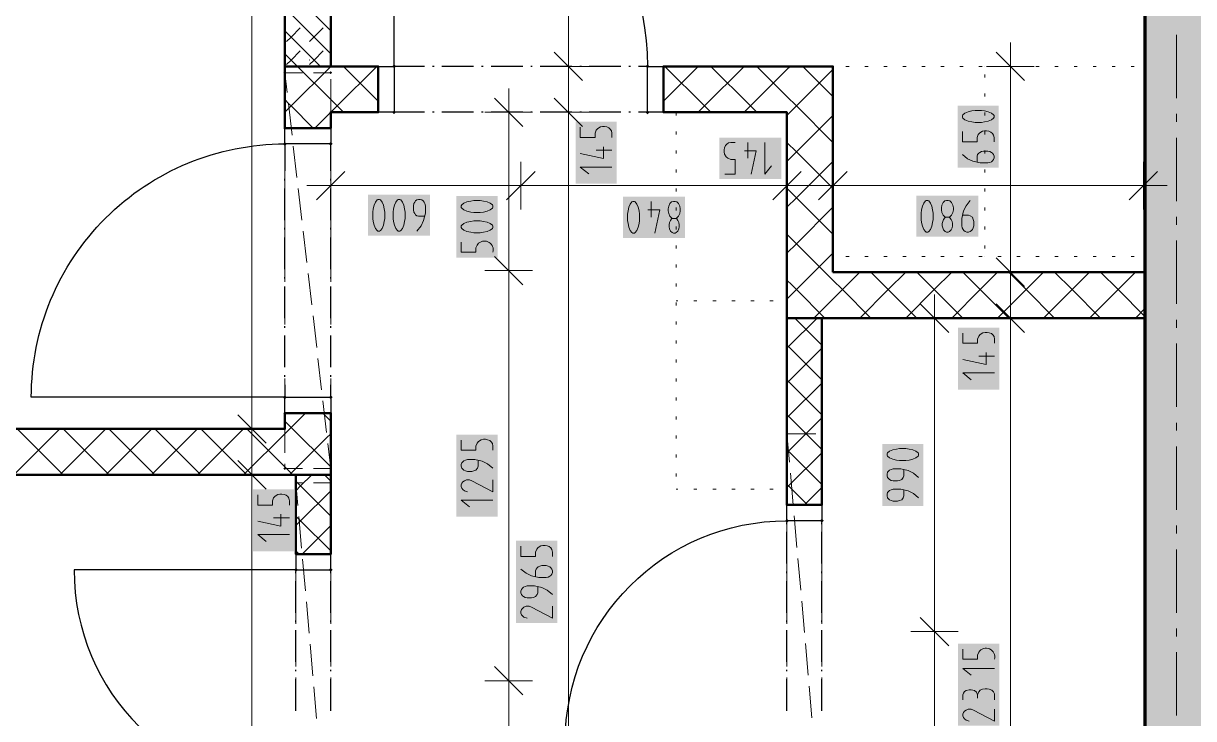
# Model space of a CAD drawing. Header units: millimetres. Extents: x 0 to 594, y 0 to 420.
# Drawn here: x 184.4 to 222.26, y 249.8 to 272.3 of the extents above; entities that cross this region are included whole.
import ezdxf

# ---------------------------------------------------------------- set-up
doc = ezdxf.new("R2010")
doc.units = ezdxf.units.MM
doc.header["$LTSCALE"] = 8
for name, color, linetype in [('PDF_Dvere', 7, 'Continuous'), ('PDF_Koty delkove', 7, 'Continuous'), ('PDF_Nabytek', 7, 'Continuous'), ('PDF_Osy hlavni', 7, 'Continuous'), ('PDF_Preklady', 7, 'Continuous'), ('PDF_Pricky zdene', 7, 'Continuous'), ('PDF_Steny obvodove nosne', 7, 'Continuous')]:
    doc.layers.add(name, color=color, linetype=linetype)

msp = doc.modelspace()

# ---------------------------------------------------------------- linework, layer by layer
at = {"layer": 'PDF_Dvere', "lineweight": 25}
for points in [[(197.381, 270.907), (196.396, 270.907), (196.396, 279.107, -0.414213), (204.596, 270.907), (204.3, 270.907)], [(192.86, 260.603), (192.86, 260.196), (184.66, 260.196, -0.414214), (192.86, 268.396), (192.86, 267.522)], [(209.106, 249.482), (209.106, 249.023), (201.931, 249.023, -0.414213), (209.106, 256.198)], [(193.219, 254.61), (186.044, 254.61, 0.414213), (193.219, 247.435), (193.219, 247.893)]]:
    msp.add_lwpolyline(points, format="xyb", dxfattribs=at)
for points in [[(196.396, 269.421), (195.884, 269.421), (195.884, 270.907), (196.396, 270.907)], [(205.109, 269.421), (204.596, 269.421), (204.596, 270.907), (205.109, 270.907)], [(194.346, 268.908), (194.346, 268.396), (192.86, 268.396), (192.86, 268.908)], [(194.346, 260.196), (194.346, 259.683), (192.86, 259.683), (192.86, 260.196)], [(210.234, 256.711), (210.234, 256.198), (209.106, 256.198), (209.106, 256.711)], [(194.346, 254.61), (194.346, 255.122), (193.219, 255.122), (193.219, 254.61)]]:
    msp.add_lwpolyline(points, close=True, dxfattribs=at)
for points in [[(197.688, 270.907), (197.637, 270.907)], [(198.97, 270.907), (197.945, 270.907)], [(199.277, 270.907), (199.226, 270.907)], [(200.558, 270.907), (199.533, 270.907)], [(200.866, 270.907), (200.815, 270.907)], [(202.147, 270.907), (201.122, 270.907)], [(202.455, 270.907), (202.403, 270.907)], [(203.736, 270.907), (202.711, 270.907)], [(204.043, 270.907), (203.992, 270.907)], [(197.381, 269.421), (196.396, 269.421)], [(197.688, 269.421), (197.637, 269.421)], [(198.97, 269.421), (197.945, 269.421)], [(199.277, 269.421), (199.226, 269.421)], [(200.558, 269.421), (199.533, 269.421)], [(200.866, 269.421), (200.815, 269.421)], [(202.147, 269.421), (201.122, 269.421)], [(202.455, 269.421), (202.403, 269.421)], [(203.736, 269.421), (202.711, 269.421)], [(204.043, 269.421), (203.992, 269.421)], [(204.596, 269.421), (204.3, 269.421)], [(194.346, 267.522), (194.346, 268.396)], [(192.86, 267.215), (192.86, 267.266)], [(192.86, 265.933), (192.86, 266.958)], [(194.346, 267.215), (194.346, 267.266)], [(194.346, 265.933), (194.346, 266.958)], [(192.86, 265.626), (192.86, 265.677)], [(194.346, 265.626), (194.346, 265.677)], [(192.86, 264.345), (192.86, 265.37)], [(194.346, 264.345), (194.346, 265.37)], [(192.86, 264.037), (192.86, 264.088)], [(194.346, 264.037), (194.346, 264.088)], [(192.86, 262.756), (192.86, 263.781)], [(194.346, 262.756), (194.346, 263.781)], [(192.86, 262.448), (192.86, 262.5)], [(194.346, 262.448), (194.346, 262.5)], [(192.86, 261.167), (192.86, 262.192)], [(194.346, 261.167), (194.346, 262.192)], [(192.86, 260.86), (192.86, 260.911)], [(194.346, 260.86), (194.346, 260.911)], [(194.346, 260.196), (194.346, 260.603)], [(209.106, 256.093), (209.106, 256.145)], [(210.234, 256.093), (210.234, 256.145)], [(209.106, 254.812), (209.106, 255.837)], [(210.234, 254.812), (210.234, 255.837)], [(193.219, 254.505), (193.219, 254.556)], [(194.346, 254.505), (194.346, 254.556)], [(209.106, 254.505), (209.106, 254.556)], [(210.234, 254.505), (210.234, 254.556)], [(193.219, 253.223), (193.219, 254.248)], [(194.346, 253.223), (194.346, 254.248)], [(209.106, 253.223), (209.106, 254.248)], [(210.234, 253.223), (210.234, 254.248)], [(193.219, 252.916), (193.219, 252.967)], [(194.346, 252.916), (194.346, 252.967)], [(209.106, 252.916), (209.106, 252.967)], [(210.234, 252.916), (210.234, 252.967)], [(193.219, 251.635), (193.219, 252.66)], [(194.346, 251.635), (194.346, 252.66)], [(209.106, 251.635), (209.106, 252.66)], [(210.234, 251.635), (210.234, 252.66)], [(193.219, 251.327), (193.219, 251.378)], [(194.346, 251.327), (194.346, 251.378)], [(209.106, 251.327), (209.106, 251.378)], [(210.234, 251.327), (210.234, 251.378)], [(193.219, 250.046), (193.219, 251.071)], [(194.346, 250.046), (194.346, 251.071)], [(209.106, 250.046), (209.106, 251.071)], [(210.234, 250.046), (210.234, 251.071)]]:
    msp.add_lwpolyline(points, dxfattribs=at)
at = {"layer": 'PDF_Dvere', "lineweight": 25, "transparency": 33554559}
for points in [[(196.46, 270.907), (196.396, 270.843), (196.396, 270.971), (196.332, 270.907)], [(204.66, 270.907), (204.596, 270.843), (204.596, 270.971), (204.532, 270.907)], [(196.46, 269.421), (196.396, 269.357), (196.396, 269.485), (196.332, 269.421)], [(204.66, 269.421), (204.596, 269.357), (204.596, 269.485), (204.532, 269.421)], [(192.86, 268.332), (192.796, 268.396), (192.924, 268.396), (192.86, 268.46)], [(194.346, 268.332), (194.282, 268.396), (194.41, 268.396), (194.346, 268.46)], [(192.86, 260.132), (192.796, 260.196), (192.924, 260.196), (192.86, 260.26)], [(194.346, 260.132), (194.282, 260.196), (194.41, 260.196), (194.346, 260.26)], [(209.106, 256.134), (209.042, 256.198), (209.17, 256.198), (209.106, 256.262)], [(210.234, 256.134), (210.17, 256.198), (210.298, 256.198), (210.234, 256.262)], [(193.219, 254.545), (193.155, 254.61), (193.283, 254.61), (193.219, 254.674)], [(194.346, 254.545), (194.282, 254.61), (194.41, 254.61), (194.346, 254.674)]]:
    msp.add_solid(points, dxfattribs=at)
at = {"layer": 'PDF_Koty delkove', "lineweight": 18}
for points in [[(202.034, 131.969), (202.034, 183.969), (202.034, 192.854), (202.034, 194.34), (202.034, 195.878), (202.034, 215.557), (202.034, 218.325), (202.034, 233.7), (202.034, 236.262), (202.034, 239.03), (202.034, 269.421), (202.034, 270.907), (202.034, 320.055), (202.034, 323.95)], [(191.798, 233.7), (191.798, 236.467), (191.798, 237.492), (191.798, 239.375), (191.798, 257.685), (191.798, 259.171), (191.798, 320.055)], [(216.335, 270.907), (216.335, 271.676)], [(202.495, 270.446), (201.573, 271.368)], [(216.796, 270.446), (215.874, 271.368)], [(202.803, 270.907), (202.034, 270.907), (201.265, 270.907)], [(217.104, 270.907), (216.335, 270.907), (215.566, 270.907)], [(216.335, 233.7), (216.335, 234.973), (216.335, 236.467), (216.335, 239.03), (216.335, 262.758), (216.335, 264.244), (216.335, 270.907)], [(200.105, 269.421), (200.105, 270.189)], [(200.566, 268.959), (199.644, 269.882)], [(202.495, 268.959), (201.573, 269.882)], [(200.874, 269.421), (200.105, 269.421), (199.336, 269.421)], [(200.105, 239.03), (200.105, 251.022), (200.105, 264.296), (200.105, 269.421)], [(202.803, 269.421), (202.034, 269.421), (201.265, 269.421)], [(202.42, 268.933), (202.42, 268.604), (202.897, 268.604), (202.897, 268.741), (202.932, 268.837), (202.983, 268.892), (203.069, 268.946), (203.136, 268.96), (203.205, 268.96)], [(203.205, 268.96), (203.274, 268.946), (203.341, 268.919), (203.392, 268.878), (203.427, 268.823), (203.445, 268.741), (203.445, 268.604)], [(214.781, 268.793), (214.781, 268.465), (215.258, 268.465), (215.258, 268.602), (215.293, 268.697), (215.344, 268.752), (215.43, 268.806), (215.497, 268.82), (215.566, 268.82), (215.635, 268.806), (215.702, 268.779), (215.753, 268.738), (215.788, 268.684), (215.806, 268.602), (215.806, 268.465)], [(207.101, 267.42), (207.43, 267.42), (207.43, 267.897), (207.293, 267.897), (207.198, 267.932), (207.143, 267.983), (207.088, 268.068), (207.074, 268.136), (207.074, 268.205), (207.088, 268.273), (207.115, 268.341), (207.156, 268.392), (207.211, 268.427), (207.293, 268.445), (207.43, 268.445)], [(207.841, 268.445), (207.841, 267.932)], [(208.388, 268.445), (208.388, 267.42), (208.607, 267.692)], [(203.171, 268.303), (203.171, 267.919), (202.42, 268.084)], [(203.445, 268.193), (202.932, 268.193)], [(207.731, 268.171), (208.115, 268.171), (207.95, 267.42)], [(214.951, 267.917), (214.781, 268.054)], [(215.258, 267.808), (215.258, 267.999), (215.276, 268.054), (215.31, 268.095), (215.344, 268.122), (215.395, 268.149), (215.463, 268.163), (215.6, 268.163), (215.668, 268.149), (215.72, 268.122), (215.753, 268.095), (215.788, 268.054), (215.806, 267.999), (215.806, 267.945), (215.788, 267.89), (215.753, 267.849), (215.72, 267.821), (215.668, 267.794), (215.6, 267.78), (215.361, 267.78), (215.122, 267.835), (214.951, 267.917)], [(194.346, 267.816), (194.346, 267.047), (194.346, 266.278)], [(200.496, 267.816), (200.496, 267.047), (200.496, 266.278)], [(209.106, 267.816), (209.106, 267.047), (209.106, 266.278)], [(210.592, 267.816), (210.592, 267.047), (210.592, 266.278)], [(220.637, 267.816), (220.637, 267.047), (220.637, 266.278)], [(194.808, 267.508), (193.885, 266.586)], [(200.957, 267.508), (200.035, 266.586)], [(203.445, 267.646), (202.42, 267.646), (202.692, 267.427)], [(209.567, 267.508), (208.645, 266.586)], [(211.054, 267.508), (210.131, 266.586)], [(221.099, 267.508), (220.176, 266.586)], [(194.346, 267.047), (193.578, 267.047)], [(220.637, 267.047), (214.737, 267.047), (214.205, 267.047), (210.592, 267.047), (209.106, 267.047), (200.496, 267.047), (194.346, 267.047)], [(220.637, 267.047), (221.406, 267.047)], [(195.71, 266.19), (195.71, 265.985), (195.724, 265.883), (195.751, 265.764), (195.792, 265.661), (195.846, 265.592), (195.874, 265.576), (195.929, 265.576), (195.957, 265.592), (196.011, 265.661), (196.052, 265.764), (196.08, 265.883), (196.094, 265.985), (196.094, 266.19), (196.08, 266.292), (196.052, 266.412), (196.011, 266.515), (195.957, 266.584), (195.929, 266.601)], [(195.929, 266.601), (195.874, 266.601), (195.846, 266.584), (195.792, 266.515), (195.751, 266.412), (195.724, 266.292), (195.71, 266.19)], [(197.38, 266.054), (197.188, 266.054), (197.133, 266.071), (197.092, 266.105), (197.065, 266.14), (197.038, 266.19), (197.024, 266.259), (197.024, 266.395), (197.038, 266.464), (197.065, 266.515), (197.092, 266.549), (197.133, 266.584), (197.188, 266.601), (197.243, 266.601), (197.298, 266.584)], [(197.298, 266.584), (197.339, 266.549), (197.366, 266.515), (197.394, 266.464), (197.408, 266.395), (197.408, 266.156), (197.353, 265.917), (197.271, 265.746), (197.133, 265.576)], [(199.182, 266.561), (198.977, 266.561), (198.875, 266.547), (198.755, 266.52), (198.653, 266.479), (198.584, 266.425), (198.568, 266.397), (198.568, 266.343), (198.584, 266.315), (198.653, 266.261), (198.755, 266.22), (198.875, 266.192), (198.977, 266.178), (199.182, 266.178), (199.284, 266.192), (199.404, 266.22), (199.506, 266.261), (199.575, 266.315)], [(199.575, 266.315), (199.593, 266.343), (199.593, 266.397), (199.575, 266.425), (199.506, 266.479), (199.404, 266.52), (199.284, 266.547), (199.182, 266.561)], [(204.718, 266.535), (204.718, 266.022)], [(213.449, 266.157), (213.449, 265.952), (213.463, 265.85), (213.49, 265.73), (213.531, 265.628), (213.585, 265.559), (213.613, 265.543), (213.668, 265.543), (213.695, 265.559), (213.75, 265.628), (213.791, 265.73), (213.819, 265.85), (213.833, 265.952), (213.833, 266.157), (213.819, 266.259), (213.791, 266.379), (213.75, 266.482), (213.695, 266.55), (213.668, 266.568), (213.613, 266.568), (213.585, 266.55), (213.531, 266.482), (213.49, 266.379), (213.463, 266.259)], [(214.476, 266.413), (214.435, 266.499), (214.38, 266.55), (214.325, 266.568), (214.27, 266.568), (214.215, 266.55), (214.16, 266.499), (214.12, 266.413), (214.106, 266.328)], [(215.037, 266.568), (214.899, 266.397), (214.817, 266.225), (214.763, 265.987), (214.763, 265.747), (214.777, 265.679), (214.804, 265.628), (214.831, 265.594), (214.872, 265.559), (214.927, 265.543), (214.982, 265.543), (215.037, 265.559), (215.078, 265.594), (215.105, 265.628), (215.133, 265.679), (215.147, 265.747), (215.147, 265.884), (215.133, 265.952), (215.105, 266.02), (215.037, 266.072), (214.982, 266.089), (214.79, 266.089)], [(204.609, 266.261), (204.993, 266.261), (204.828, 265.51)], [(213.463, 266.259), (213.449, 266.157)], [(214.106, 266.328), (214.106, 266.259), (214.12, 266.174), (214.16, 266.089), (214.215, 266.038), (214.242, 266.02), (214.352, 266.02), (214.38, 266.038), (214.435, 266.089), (214.476, 266.174), (214.49, 266.259), (214.49, 266.328), (214.476, 266.413)], [(205.431, 265.51), (205.389, 265.526), (205.334, 265.577), (205.307, 265.646), (205.293, 265.714), (205.293, 265.782), (205.307, 265.851), (205.334, 265.919), (205.376, 265.97), (205.403, 265.987)], [(205.513, 265.987), (205.54, 265.97), (205.581, 265.919), (205.608, 265.851), (205.622, 265.782), (205.622, 265.714), (205.608, 265.646), (205.581, 265.577), (205.526, 265.526), (205.485, 265.51), (205.431, 265.51)], [(214.352, 266.02), (214.38, 266.003), (214.421, 265.952), (214.448, 265.884), (214.462, 265.816), (214.462, 265.747), (214.448, 265.679), (214.421, 265.61), (214.366, 265.559), (214.325, 265.543), (214.27, 265.543), (214.229, 265.559), (214.174, 265.61), (214.147, 265.679), (214.133, 265.747), (214.133, 265.816), (214.147, 265.884), (214.174, 265.952), (214.215, 266.003), (214.242, 266.02)], [(200.566, 263.834), (199.644, 264.757)], [(216.796, 263.783), (215.874, 264.706)], [(200.874, 264.296), (200.105, 264.296), (199.336, 264.296)], [(217.104, 264.244), (216.335, 264.244), (215.566, 264.244)], [(213.88, 262.758), (213.88, 263.527)], [(214.341, 262.297), (213.419, 263.219)], [(216.796, 262.297), (215.874, 263.219)], [(214.649, 262.758), (213.88, 262.758), (213.111, 262.758)], [(213.88, 239.03), (213.88, 252.611), (213.88, 262.758)], [(217.104, 262.758), (216.335, 262.758), (215.566, 262.758)], [(214.798, 262.27), (214.798, 261.942), (215.275, 261.942), (215.275, 262.079), (215.31, 262.174), (215.361, 262.229), (215.447, 262.283), (215.514, 262.297), (215.583, 262.297), (215.652, 262.283), (215.719, 262.256), (215.77, 262.215), (215.805, 262.161), (215.823, 262.079), (215.823, 261.942)], [(215.549, 261.64), (215.549, 261.257), (214.798, 261.422)], [(215.823, 261.531), (215.31, 261.531)], [(215.823, 260.983), (214.798, 260.983), (215.07, 260.765)], [(192.259, 258.71), (191.337, 259.632)], [(192.567, 259.171), (191.798, 259.171), (191.029, 259.171)], [(198.568, 258.809), (198.568, 258.481), (199.045, 258.481), (199.045, 258.618), (199.08, 258.713), (199.131, 258.768), (199.216, 258.822), (199.284, 258.836), (199.353, 258.836), (199.421, 258.822), (199.489, 258.795), (199.54, 258.754), (199.575, 258.7), (199.593, 258.618), (199.593, 258.481)], [(192.259, 257.223), (191.337, 258.146)], [(199.593, 257.906), (199.421, 258.043), (199.25, 258.125), (199.011, 258.179), (198.772, 258.179), (198.704, 258.165), (198.653, 258.138), (198.619, 258.111), (198.584, 258.07), (198.568, 258.015), (198.568, 257.961), (198.584, 257.906), (198.619, 257.865), (198.653, 257.838), (198.704, 257.81), (198.772, 257.796), (198.909, 257.796), (198.977, 257.81), (199.045, 257.838), (199.096, 257.906), (199.114, 257.961), (199.114, 258.152)], [(213.367, 257.603), (213.196, 257.74), (213.025, 257.822), (212.786, 257.876), (212.546, 257.876), (212.479, 257.862), (212.428, 257.835), (212.394, 257.808), (212.359, 257.767), (212.343, 257.712), (212.343, 257.658), (212.359, 257.603), (212.394, 257.562), (212.428, 257.535), (212.479, 257.507), (212.546, 257.493), (212.684, 257.493), (212.751, 257.507), (212.82, 257.535), (212.871, 257.603)], [(212.871, 257.603), (212.889, 257.658), (212.889, 257.849)], [(192.567, 257.685), (191.798, 257.685), (191.029, 257.685)], [(199.593, 257.522), (199.593, 257.139), (198.909, 257.495), (198.84, 257.522), (198.738, 257.522), (198.67, 257.495), (198.619, 257.454), (198.584, 257.413), (198.568, 257.358), (198.568, 257.304), (198.584, 257.249), (198.619, 257.208), (198.67, 257.167), (198.772, 257.139)], [(191.985, 257.037), (191.985, 256.709), (192.462, 256.709), (192.462, 256.846), (192.497, 256.941), (192.548, 256.996), (192.634, 257.05), (192.701, 257.064), (192.77, 257.064), (192.839, 257.05), (192.906, 257.023), (192.957, 256.982), (192.992, 256.928), (193.01, 256.846), (193.01, 256.709)], [(213.367, 256.946), (213.196, 257.083), (213.025, 257.165), (212.786, 257.219), (212.546, 257.219), (212.479, 257.205), (212.428, 257.178), (212.394, 257.151), (212.359, 257.11), (212.343, 257.055), (212.343, 257.001), (212.359, 256.946), (212.394, 256.905), (212.428, 256.878), (212.479, 256.85), (212.546, 256.836), (212.684, 256.836), (212.751, 256.85), (212.82, 256.878), (212.871, 256.946), (212.889, 257.001), (212.889, 257.192)], [(199.593, 256.865), (198.568, 256.865), (198.84, 256.647)], [(192.736, 256.407), (192.736, 256.024), (191.985, 256.189)], [(193.01, 256.298), (192.497, 256.298)], [(193.01, 255.75), (191.985, 255.75), (192.257, 255.532)], [(200.497, 255.376), (200.497, 255.047), (200.974, 255.047), (200.974, 255.184), (201.009, 255.279), (201.06, 255.334), (201.145, 255.389), (201.213, 255.403), (201.282, 255.403), (201.35, 255.389), (201.418, 255.362), (201.469, 255.321), (201.504, 255.266), (201.521, 255.184), (201.521, 255.047)], [(200.974, 254.39), (200.974, 254.581), (200.992, 254.636), (201.025, 254.677), (201.06, 254.705), (201.111, 254.732), (201.179, 254.746), (201.315, 254.746), (201.384, 254.732), (201.435, 254.705), (201.469, 254.677), (201.504, 254.636), (201.521, 254.581), (201.521, 254.527), (201.504, 254.472), (201.469, 254.431), (201.435, 254.404), (201.384, 254.376), (201.315, 254.362), (201.077, 254.362), (200.838, 254.417), (200.667, 254.499), (200.497, 254.636)], [(201.521, 253.815), (201.35, 253.952), (201.179, 254.034), (200.94, 254.089), (200.7, 254.089), (200.633, 254.075), (200.582, 254.048), (200.548, 254.02), (200.513, 253.979), (200.497, 253.924), (200.497, 253.87), (200.513, 253.815), (200.548, 253.774), (200.582, 253.747), (200.633, 253.719), (200.7, 253.705), (200.838, 253.705), (200.905, 253.719), (200.974, 253.747), (201.025, 253.815), (201.043, 253.87)], [(201.043, 253.87), (201.043, 254.061)], [(201.521, 253.432), (201.521, 253.048), (200.838, 253.404), (200.769, 253.432), (200.667, 253.432), (200.599, 253.404), (200.548, 253.363), (200.513, 253.322), (200.497, 253.267), (200.497, 253.213), (200.513, 253.158), (200.548, 253.117), (200.599, 253.076), (200.7, 253.048)], [(214.341, 252.15), (213.419, 253.072)], [(214.649, 252.611), (213.88, 252.611), (213.111, 252.611)], [(200.566, 250.561), (199.644, 251.483)], [(215.823, 251.414), (214.798, 251.414), (215.07, 251.196)], [(200.874, 251.022), (200.105, 251.022), (199.336, 251.022)], [(214.798, 250.402), (214.798, 250.566), (214.814, 250.621), (214.849, 250.675), (214.9, 250.703), (215.002, 250.73), (215.07, 250.73), (215.173, 250.703), (215.242, 250.648), (215.275, 250.566), (215.275, 250.457)], [(215.823, 250.402), (215.823, 250.593), (215.788, 250.661), (215.737, 250.716), (215.652, 250.743), (215.583, 250.757), (215.514, 250.757), (215.429, 250.743), (215.361, 250.716), (215.31, 250.661), (215.275, 250.566)], [(215.823, 250.1), (215.823, 249.717), (215.139, 250.073), (215.07, 250.1), (214.968, 250.1), (214.9, 250.073), (214.849, 250.032), (214.814, 249.991), (214.798, 249.936), (214.798, 249.882), (214.814, 249.827), (214.849, 249.786), (214.9, 249.745), (215.002, 249.717)]]:
    msp.add_lwpolyline(points, dxfattribs=at)
for points in [[(215.395, 269.477), (215.19, 269.477), (215.088, 269.463), (214.968, 269.436), (214.866, 269.395), (214.797, 269.341), (214.781, 269.313), (214.781, 269.259), (214.797, 269.231), (214.866, 269.177), (214.968, 269.136), (215.088, 269.108), (215.19, 269.094), (215.395, 269.094), (215.497, 269.108), (215.617, 269.136), (215.72, 269.177), (215.788, 269.231), (215.806, 269.259), (215.806, 269.313), (215.788, 269.341), (215.72, 269.395), (215.617, 269.436), (215.497, 269.463)], [(196.367, 266.19), (196.367, 265.985), (196.381, 265.883), (196.408, 265.764), (196.449, 265.661), (196.503, 265.592), (196.531, 265.576), (196.586, 265.576), (196.614, 265.592), (196.668, 265.661), (196.709, 265.764), (196.737, 265.883), (196.751, 265.985), (196.751, 266.19), (196.737, 266.292), (196.709, 266.412), (196.668, 266.515), (196.614, 266.584), (196.586, 266.601), (196.531, 266.601), (196.503, 266.584), (196.449, 266.515), (196.408, 266.412), (196.381, 266.292)], [(203.952, 266.124), (203.952, 265.919), (203.966, 265.817), (203.993, 265.697), (204.034, 265.595), (204.089, 265.526), (204.116, 265.51), (204.171, 265.51), (204.199, 265.526), (204.253, 265.595), (204.294, 265.697), (204.322, 265.817), (204.336, 265.919), (204.336, 266.124), (204.322, 266.226), (204.294, 266.346), (204.253, 266.449), (204.199, 266.517), (204.171, 266.535), (204.116, 266.535), (204.089, 266.517), (204.034, 266.449), (203.993, 266.346), (203.966, 266.226)], [(205.266, 266.295), (205.266, 266.226), (205.28, 266.141), (205.32, 266.056), (205.376, 266.005), (205.403, 265.987), (205.513, 265.987), (205.54, 266.005), (205.595, 266.056), (205.636, 266.141), (205.65, 266.226), (205.65, 266.295), (205.636, 266.38), (205.595, 266.466), (205.54, 266.517), (205.485, 266.535), (205.431, 266.535), (205.376, 266.517), (205.32, 266.466), (205.28, 266.38)], [(199.182, 265.904), (198.977, 265.904), (198.875, 265.89), (198.755, 265.863), (198.653, 265.822), (198.584, 265.768), (198.568, 265.74), (198.568, 265.686), (198.584, 265.658), (198.653, 265.604), (198.755, 265.562), (198.875, 265.535), (198.977, 265.521), (199.182, 265.521), (199.284, 265.535), (199.404, 265.562), (199.506, 265.604), (199.575, 265.658), (199.593, 265.686), (199.593, 265.74), (199.575, 265.768), (199.506, 265.822), (199.404, 265.863), (199.284, 265.89)], [(212.956, 258.533), (212.751, 258.533), (212.65, 258.52), (212.53, 258.492), (212.428, 258.451), (212.359, 258.397), (212.343, 258.369), (212.343, 258.315), (212.359, 258.287), (212.428, 258.233), (212.53, 258.192), (212.65, 258.164), (212.751, 258.15), (212.956, 258.15), (213.059, 258.164), (213.179, 258.192), (213.281, 258.233), (213.35, 258.287), (213.367, 258.315), (213.367, 258.369), (213.35, 258.397), (213.281, 258.451), (213.179, 258.492), (213.059, 258.52)]]:
    msp.add_lwpolyline(points, close=True, dxfattribs=at)
for points in [[(198.568, 265.22), (198.568, 264.891), (199.045, 264.891), (199.045, 265.029), (199.08, 265.124), (199.131, 265.179, -0.753181), (199.593, 264.891)], [(214.798, 252.044), (214.798, 251.716), (215.275, 251.716), (215.275, 251.853), (215.31, 251.948, -0.843876), (215.823, 251.716)]]:
    msp.add_lwpolyline(points, format="xyb", dxfattribs=at)
at = {"layer": 'PDF_Koty delkove', "color": 7, "lineweight": 18, "true_color": 0xffffff, "transparency": 33554559}
for points in [[(215.959, 267.626), (215.959, 269.631), (214.627, 267.626), (214.627, 269.631)], [(203.598, 267.108), (203.598, 269.113), (202.266, 267.108), (202.266, 269.113)], [(208.926, 268.598), (206.921, 268.598), (208.926, 267.266), (206.921, 267.266)], [(197.562, 266.755), (195.557, 266.755), (197.562, 265.422), (195.557, 265.422)], [(199.746, 264.71), (199.746, 266.715), (198.414, 264.71), (198.414, 266.715)], [(205.804, 266.688), (203.799, 266.688), (205.804, 265.356), (203.799, 265.356)], [(215.3, 266.722), (213.296, 266.722), (215.3, 265.389), (213.296, 265.389)], [(215.976, 260.446), (215.976, 262.451), (214.644, 260.446), (214.644, 262.451)], [(199.746, 256.328), (199.746, 258.99), (198.414, 256.328), (198.414, 258.99)], [(213.521, 256.682), (213.521, 258.687), (212.189, 256.682), (212.189, 258.687)], [(193.163, 255.213), (193.163, 257.218), (191.831, 255.213), (191.831, 257.218)], [(201.675, 252.894), (201.675, 255.556), (200.343, 252.894), (200.343, 255.556)], [(215.976, 249.563), (215.976, 252.225), (214.644, 249.563), (214.644, 252.225)]]:
    msp.add_solid(points, dxfattribs=at)
at = {"layer": 'PDF_Nabytek', "lineweight": 13}
for points in [[(210.592, 270.907), (210.592, 270.907)], [(210.592, 270.907), (210.592, 270.907)], [(211.116, 270.907), (211.013, 270.907)], [(211.116, 270.907), (211.013, 270.907)], [(211.731, 270.907), (211.628, 270.907)], [(211.731, 270.907), (211.628, 270.907)], [(212.346, 270.907), (212.243, 270.907)], [(212.346, 270.907), (212.243, 270.907)], [(212.961, 270.907), (212.858, 270.907)], [(212.961, 270.907), (212.858, 270.907)], [(213.576, 270.907), (213.473, 270.907)], [(213.576, 270.907), (213.473, 270.907)], [(214.191, 270.907), (214.088, 270.907)], [(214.191, 270.907), (214.088, 270.907)], [(214.806, 270.907), (214.703, 270.907)], [(214.806, 270.907), (214.703, 270.907)], [(215.421, 270.907), (215.318, 270.907)], [(215.421, 270.907), (215.318, 270.907)], [(215.512, 270.907), (215.512, 270.907)], [(215.512, 270.907), (215.512, 270.907)], [(216.036, 270.907), (215.933, 270.907)], [(216.036, 270.907), (215.933, 270.907)], [(216.651, 270.907), (216.548, 270.907)], [(216.651, 270.907), (216.548, 270.907)], [(217.266, 270.907), (217.163, 270.907)], [(217.266, 270.907), (217.163, 270.907)], [(217.881, 270.907), (217.778, 270.907)], [(217.881, 270.907), (217.778, 270.907)], [(218.496, 270.907), (218.393, 270.907)], [(218.496, 270.907), (218.393, 270.907)], [(219.111, 270.907), (219.008, 270.907)], [(219.111, 270.907), (219.008, 270.907)], [(219.726, 270.907), (219.623, 270.907)], [(219.726, 270.907), (219.623, 270.907)], [(220.341, 270.907), (220.238, 270.907)], [(220.341, 270.907), (220.238, 270.907)], [(220.637, 270.907), (220.637, 270.907)], [(220.637, 270.907), (220.637, 270.907)], [(215.512, 270.546), (215.512, 270.648)], [(215.512, 270.546), (215.512, 270.648)], [(215.512, 269.931), (215.512, 270.033)], [(215.512, 269.931), (215.512, 270.033)], [(205.581, 269.421), (205.519, 269.421)], [(205.519, 269.421), (205.519, 269.421)], [(205.519, 269.421), (205.519, 269.421)], [(205.519, 269.316), (205.519, 269.418)], [(206.196, 269.421), (206.093, 269.421)], [(206.811, 269.421), (206.708, 269.421)], [(207.426, 269.421), (207.323, 269.421)], [(208.041, 269.421), (207.938, 269.421)], [(208.656, 269.421), (208.553, 269.421)], [(209.106, 269.421), (209.106, 269.421)], [(209.106, 269.421), (209.106, 269.421)], [(209.106, 269.316), (209.106, 269.418)], [(215.512, 269.316), (215.512, 269.418)], [(215.512, 269.316), (215.512, 269.418)], [(205.519, 268.701), (205.519, 268.803)], [(209.106, 268.701), (209.106, 268.803)], [(215.512, 268.701), (215.512, 268.803)], [(215.512, 268.701), (215.512, 268.803)], [(205.519, 268.086), (205.519, 268.188)], [(209.106, 268.086), (209.106, 268.188)], [(215.512, 268.086), (215.512, 268.188)], [(215.512, 268.086), (215.512, 268.188)], [(205.519, 267.471), (205.519, 267.573)], [(209.106, 267.471), (209.106, 267.573)], [(215.512, 267.471), (215.512, 267.573)], [(215.512, 267.471), (215.512, 267.573)], [(205.519, 266.856), (205.519, 266.958)], [(209.106, 266.856), (209.106, 266.958)], [(215.512, 266.856), (215.512, 266.958)], [(215.512, 266.856), (215.512, 266.958)], [(205.519, 266.241), (205.519, 266.343)], [(209.106, 266.241), (209.106, 266.343)], [(215.512, 266.241), (215.512, 266.343)], [(215.512, 266.241), (215.512, 266.343)], [(205.519, 265.626), (205.519, 265.728)], [(209.106, 265.626), (209.106, 265.728)], [(215.512, 265.626), (215.512, 265.728)], [(215.512, 265.626), (215.512, 265.728)], [(205.519, 265.011), (205.519, 265.113)], [(209.106, 265.011), (209.106, 265.113)], [(215.512, 265.011), (215.512, 265.113)], [(215.512, 265.011), (215.512, 265.113)], [(210.592, 264.757), (210.592, 264.757)], [(210.592, 264.757), (210.592, 264.757)], [(211.116, 264.757), (211.013, 264.757)], [(211.116, 264.757), (211.013, 264.757)], [(211.731, 264.757), (211.628, 264.757)], [(211.731, 264.757), (211.628, 264.757)], [(212.346, 264.757), (212.243, 264.757)], [(212.346, 264.757), (212.243, 264.757)], [(212.961, 264.757), (212.858, 264.757)], [(212.961, 264.757), (212.858, 264.757)], [(213.576, 264.757), (213.473, 264.757)], [(213.576, 264.757), (213.473, 264.757)], [(214.191, 264.757), (214.088, 264.757)], [(214.191, 264.757), (214.088, 264.757)], [(214.806, 264.757), (214.703, 264.757)], [(214.806, 264.757), (214.703, 264.757)], [(215.421, 264.757), (215.318, 264.757)], [(215.421, 264.757), (215.318, 264.757)], [(215.512, 264.757), (215.512, 264.757)], [(215.512, 264.757), (215.512, 264.757)], [(216.036, 264.757), (215.933, 264.757)], [(216.036, 264.757), (215.933, 264.757)], [(216.651, 264.757), (216.548, 264.757)], [(216.651, 264.757), (216.548, 264.757)], [(217.266, 264.757), (217.163, 264.757)], [(217.266, 264.757), (217.163, 264.757)], [(217.881, 264.757), (217.778, 264.757)], [(217.881, 264.757), (217.778, 264.757)], [(218.496, 264.757), (218.393, 264.757)], [(218.496, 264.757), (218.393, 264.757)], [(219.111, 264.757), (219.008, 264.757)], [(219.111, 264.757), (219.008, 264.757)], [(219.623, 264.757), (219.726, 264.757), (219.623, 264.757)], [(220.238, 264.757), (220.341, 264.757), (220.238, 264.757)], [(220.637, 264.757), (220.637, 264.757)], [(220.637, 264.757), (220.637, 264.757)], [(205.519, 264.396), (205.519, 264.498)], [(209.106, 264.396), (209.106, 264.498)], [(205.519, 263.781), (205.519, 263.883)], [(209.106, 263.781), (209.106, 263.883)], [(205.581, 263.322), (205.519, 263.322)], [(205.519, 263.322), (205.519, 263.322)], [(205.519, 263.166), (205.519, 263.268)], [(206.196, 263.322), (206.093, 263.322)], [(206.811, 263.322), (206.708, 263.322)], [(207.426, 263.322), (207.323, 263.322)], [(208.041, 263.322), (207.938, 263.322)], [(208.656, 263.322), (208.553, 263.322)], [(209.106, 263.322), (209.106, 263.322)], [(209.106, 263.166), (209.106, 263.268)], [(205.519, 262.551), (205.519, 262.653)], [(209.106, 262.551), (209.106, 262.653)], [(205.519, 261.936), (205.519, 262.038)], [(209.106, 261.936), (209.106, 262.038)], [(205.519, 261.321), (205.519, 261.423)], [(209.106, 261.321), (209.106, 261.423)], [(205.519, 260.706), (205.519, 260.808)], [(209.106, 260.706), (209.106, 260.808)], [(205.519, 260.091), (205.519, 260.193)], [(209.106, 260.091), (209.106, 260.193)], [(205.519, 259.476), (205.519, 259.578)], [(209.106, 259.476), (209.106, 259.578)], [(205.519, 258.861), (205.519, 258.963)], [(209.106, 258.861), (209.106, 258.963)], [(205.519, 258.246), (205.519, 258.348)], [(209.106, 258.246), (209.106, 258.348)], [(205.519, 257.631), (205.519, 257.733)], [(209.106, 257.631), (209.106, 257.733)], [(205.519, 257.223), (205.519, 257.223)], [(205.581, 257.223), (205.519, 257.223)], [(205.519, 257.223), (205.519, 257.223)], [(206.196, 257.223), (206.093, 257.223)], [(206.811, 257.223), (206.708, 257.223)], [(207.426, 257.223), (207.323, 257.223)], [(208.041, 257.223), (207.938, 257.223)], [(208.656, 257.223), (208.553, 257.223)], [(209.106, 257.223), (209.106, 257.223)], [(209.106, 257.223), (209.106, 257.223)]]:
    msp.add_lwpolyline(points, dxfattribs=at)
at = {"layer": 'PDF_Osy hlavni', "lineweight": 18}
for points in [[(221.714, 269.88), (221.714, 271.929)], [(221.714, 269.111), (221.714, 269.367)], [(221.714, 266.548), (221.714, 268.598)], [(221.714, 265.78), (221.714, 266.036)], [(221.714, 263.217), (221.714, 265.267)], [(221.714, 262.448), (221.714, 262.705)], [(221.714, 259.886), (221.714, 261.936)], [(221.714, 259.117), (221.714, 259.373)], [(221.714, 256.555), (221.714, 258.605)], [(221.714, 255.786), (221.714, 256.042)], [(221.714, 253.223), (221.714, 255.273)], [(221.714, 252.455), (221.714, 252.711)], [(221.714, 249.892), (221.714, 251.942)]]:
    msp.add_lwpolyline(points, dxfattribs=at)
at = {"layer": 'PDF_Preklady', "lineweight": 18}
for points in [[(192.935, 270.057), (192.86, 270.702), (193.435, 270.702)], [(194.346, 270.702), (193.793, 270.702)], [(194.346, 270.702), (194.346, 270.702)], [(192.86, 269.47), (192.86, 270.495)], [(194.346, 269.47), (194.346, 270.495)], [(193.094, 268.682), (192.976, 269.7)], [(192.86, 268.086), (192.86, 268.908), (192.86, 269.111)], [(194.346, 268.086), (194.346, 268.908), (194.346, 269.111)], [(193.254, 267.308), (193.136, 268.326)], [(192.86, 266.702), (192.86, 267.727)], [(194.346, 266.702), (194.346, 267.727)], [(193.413, 265.933), (193.295, 266.951)], [(192.86, 265.318), (192.86, 266.343)], [(194.346, 265.318), (194.346, 266.343)], [(193.573, 264.559), (193.455, 265.577)], [(192.86, 263.935), (192.86, 264.96)], [(194.346, 263.935), (194.346, 264.96)], [(193.732, 263.184), (193.614, 264.202)], [(192.86, 262.551), (192.86, 263.576)], [(194.346, 262.551), (194.346, 263.576)], [(193.892, 261.809), (193.773, 262.828)], [(192.86, 261.167), (192.86, 262.192)], [(194.346, 261.167), (194.346, 262.192)], [(194.051, 260.435), (193.933, 261.453)], [(192.86, 259.783), (192.86, 260.808)], [(194.346, 259.783), (194.346, 260.808)], [(194.21, 259.06), (194.092, 260.079)], [(192.86, 259.171), (192.86, 259.425)], [(194.346, 258.4), (194.346, 259.425)], [(192.86, 258.4), (192.86, 259.171)], [(209.188, 258.092), (209.106, 259.017)], [(210.04, 259.017), (209.106, 259.017)], [(209.106, 258.4), (209.106, 259.017)], [(210.234, 258.4), (210.234, 259.017)], [(193.793, 257.89), (194.346, 257.89), (194.252, 258.704)], [(192.86, 257.89), (192.86, 258.041)], [(193.435, 257.89), (192.86, 257.89)], [(194.346, 257.89), (194.346, 258.041)], [(209.106, 257.016), (209.106, 258.041)], [(210.234, 257.016), (210.234, 258.041)], [(209.309, 256.714), (209.219, 257.735)], [(193.284, 256.693), (193.219, 257.428), (193.435, 257.428)], [(193.219, 257.016), (193.219, 257.428)], [(194.346, 257.428), (193.793, 257.428)], [(194.346, 257.016), (194.346, 257.428)], [(193.219, 255.632), (193.219, 256.657)], [(193.405, 255.314), (193.315, 256.335)], [(194.346, 255.632), (194.346, 256.657)], [(209.106, 255.632), (209.106, 256.657)], [(209.43, 255.336), (209.34, 256.357)], [(210.234, 255.632), (210.234, 256.657)], [(193.219, 255.122), (193.219, 255.273)], [(194.346, 255.122), (194.346, 255.273)], [(209.106, 254.248), (209.106, 255.273)], [(210.234, 254.248), (210.234, 255.273)], [(193.219, 254.248), (193.219, 255.122)], [(193.526, 253.936), (193.436, 254.957)], [(194.346, 254.248), (194.346, 255.122)], [(209.551, 253.957), (209.462, 254.978)], [(193.219, 252.865), (193.219, 253.89)], [(194.346, 252.865), (194.346, 253.89)], [(209.106, 252.865), (209.106, 253.89)], [(210.234, 252.865), (210.234, 253.89)], [(193.647, 252.558), (193.558, 253.579)], [(209.673, 252.579), (209.583, 253.6)], [(193.219, 251.481), (193.219, 252.506)], [(193.769, 251.179), (193.679, 252.2)], [(194.346, 251.481), (194.346, 252.506)], [(209.106, 251.481), (209.106, 252.506)], [(209.794, 251.2), (209.704, 252.221)], [(210.234, 251.481), (210.234, 252.506)], [(193.219, 250.097), (193.219, 251.122)], [(194.346, 250.097), (194.346, 251.122)], [(209.106, 250.097), (209.106, 251.122)], [(210.234, 250.097), (210.234, 251.122)], [(193.89, 249.801), (193.8, 250.822)], [(209.915, 249.822), (209.825, 250.843)]]:
    msp.add_lwpolyline(points, dxfattribs=at)
at = {"layer": 'PDF_Preklady', "lineweight": 18, "transparency": 33554559}
for points in [[(192.865, 270.656), (192.814, 270.697), (192.906, 270.707), (192.855, 270.748)], [(192.906, 270.702), (192.86, 270.656), (192.86, 270.748), (192.814, 270.702)], [(192.86, 270.656), (192.814, 270.702), (192.906, 270.702), (192.86, 270.748)], [(194.346, 270.656), (194.3, 270.702), (194.392, 270.702), (194.346, 270.748)], [(194.392, 270.702), (194.346, 270.656), (194.346, 270.748), (194.3, 270.702)], [(194.346, 269.375), (194.3, 269.421), (194.392, 269.421), (194.346, 269.467)], [(194.346, 269.375), (194.3, 269.421), (194.392, 269.421), (194.346, 269.467)], [(192.86, 268.862), (192.814, 268.908), (192.906, 268.908), (192.86, 268.954)], [(192.86, 268.862), (192.814, 268.908), (192.906, 268.908), (192.86, 268.954)], [(194.346, 268.862), (194.3, 268.908), (194.392, 268.908), (194.346, 268.954)], [(194.346, 268.862), (194.3, 268.908), (194.392, 268.908), (194.346, 268.954)], [(192.86, 259.637), (192.814, 259.683), (192.906, 259.683), (192.86, 259.729)], [(192.86, 259.637), (192.814, 259.683), (192.906, 259.683), (192.86, 259.729)], [(194.346, 259.637), (194.3, 259.683), (194.392, 259.683), (194.346, 259.729)], [(194.346, 259.637), (194.3, 259.683), (194.392, 259.683), (194.346, 259.729)], [(192.86, 259.125), (192.814, 259.171), (192.906, 259.171), (192.86, 259.217)], [(192.86, 259.125), (192.814, 259.171), (192.906, 259.171), (192.86, 259.217)], [(209.11, 258.971), (209.06, 259.013), (209.152, 259.021), (209.102, 259.063)], [(209.152, 259.017), (209.106, 258.971), (209.106, 259.063), (209.06, 259.017)], [(209.106, 258.971), (209.06, 259.017), (209.152, 259.017), (209.106, 259.063)], [(210.234, 258.971), (210.188, 259.017), (210.28, 259.017), (210.234, 259.063)], [(210.28, 259.017), (210.234, 258.971), (210.234, 259.063), (210.188, 259.017)], [(192.86, 257.843), (192.814, 257.89), (192.906, 257.89), (192.86, 257.936)], [(192.906, 257.89), (192.86, 257.843), (192.86, 257.936), (192.814, 257.89)], [(194.392, 257.89), (194.346, 257.843), (194.346, 257.936), (194.3, 257.89)], [(194.346, 257.843), (194.3, 257.89), (194.392, 257.89), (194.346, 257.936)], [(194.352, 257.844), (194.301, 257.884), (194.392, 257.895), (194.341, 257.935)], [(193.223, 257.382), (193.173, 257.424), (193.265, 257.432), (193.215, 257.474)], [(193.265, 257.428), (193.219, 257.382), (193.219, 257.474), (193.173, 257.428)], [(193.219, 257.382), (193.173, 257.428), (193.265, 257.428), (193.219, 257.474)], [(194.346, 257.382), (194.3, 257.428), (194.392, 257.428), (194.346, 257.474)], [(194.392, 257.428), (194.346, 257.382), (194.346, 257.474), (194.3, 257.428)], [(209.106, 256.665), (209.06, 256.711), (209.152, 256.711), (209.106, 256.757)], [(209.106, 256.665), (209.06, 256.711), (209.152, 256.711), (209.106, 256.757)], [(210.234, 256.665), (210.188, 256.711), (210.28, 256.711), (210.234, 256.757)], [(210.234, 256.665), (210.188, 256.711), (210.28, 256.711), (210.234, 256.757)], [(193.219, 255.076), (193.173, 255.122), (193.265, 255.122), (193.219, 255.168)], [(193.219, 255.076), (193.173, 255.122), (193.265, 255.122), (193.219, 255.168)], [(194.346, 255.076), (194.3, 255.122), (194.392, 255.122), (194.346, 255.168)], [(194.346, 255.076), (194.3, 255.122), (194.392, 255.122), (194.346, 255.168)]]:
    msp.add_solid(points, dxfattribs=at)
at = {"layer": 'PDF_Pricky zdene', "lineweight": 50}
msp.add_lwpolyline([(194.346, 270.907), (194.346, 320.055), (194.346, 320.209), (192.86, 320.209), (192.86, 320.055), (192.86, 270.907), (192.86, 270.907)], close=True, dxfattribs=at)
at = {"layer": 'PDF_Pricky zdene', "lineweight": 9}
for points in [[(194.346, 271.317), (193.065, 272.598), (193.362, 272.895)], [(194.346, 272.06), (193.808, 272.598)], [(193.065, 271.855), (192.86, 272.06)], [(192.916, 271.706), (193.065, 271.855)], [(193.065, 271.855), (193.362, 272.152)], [(194.013, 270.907), (193.808, 271.112), (193.065, 271.855)], [(193.66, 271.706), (194.105, 272.152)], [(193.065, 271.112), (192.86, 271.317)], [(192.916, 270.963), (193.065, 271.112)], [(194.346, 269.831), (193.27, 270.907), (193.065, 271.112), (193.362, 271.409)], [(193.66, 270.963), (193.808, 271.112), (194.105, 271.409)], [(194.346, 270.907), (193.065, 269.626)], [(195.833, 270.907), (194.551, 269.626), (194.346, 269.421), (193.834, 268.908)], [(194.346, 270.907), (194.346, 270.907)], [(195.884, 269.78), (194.756, 270.907)], [(195.833, 270.907), (195.833, 270.907)], [(206.236, 270.907), (205.109, 269.779)], [(206.646, 269.421), (206.441, 269.626), (205.16, 270.907)], [(207.722, 270.907), (206.441, 269.626), (206.236, 269.421)], [(208.132, 269.421), (207.927, 269.626), (206.646, 270.907)], [(209.106, 270.804), (207.927, 269.626), (207.722, 269.421)], [(209.106, 269.933), (208.132, 270.907)], [(209.209, 270.907), (209.106, 270.804)], [(210.592, 270.804), (209.414, 269.626), (209.106, 269.318)], [(210.592, 269.933), (209.619, 270.907)], [(210.592, 268.447), (209.414, 269.626), (209.106, 269.933)], [(193.783, 268.908), (193.065, 269.626), (192.996, 269.694), (192.86, 269.831)], [(193.065, 269.626), (193.01, 269.571), (192.86, 269.421)], [(194.756, 269.421), (194.551, 269.626), (194.346, 269.831)], [(195.884, 269.472), (195.833, 269.421)], [(205.16, 269.421), (205.109, 269.472)], [(210.592, 269.318), (209.414, 268.139), (209.106, 267.832)], [(210.592, 266.961), (209.414, 268.139), (209.106, 268.447)], [(210.592, 267.832), (209.414, 266.653), (209.106, 266.346)], [(210.592, 265.474), (209.414, 266.653), (209.106, 266.961)], [(210.592, 266.346), (209.414, 265.167), (209.106, 264.859)], [(210.592, 263.988), (209.414, 265.167), (209.106, 265.474)], [(210.592, 264.859), (209.567, 263.834)], [(209.26, 263.834), (209.106, 263.988)], [(211.464, 264.244), (210.9, 263.681), (209.977, 262.758)], [(211.822, 262.758), (210.9, 263.681), (210.592, 263.988)], [(212.95, 264.244), (212.386, 263.681), (211.464, 262.758)], [(213.309, 262.758), (212.386, 263.681), (211.822, 264.244)], [(214.436, 264.244), (213.872, 263.681), (212.95, 262.758)], [(214.795, 262.758), (213.872, 263.681), (213.309, 264.244)], [(215.922, 264.244), (215.359, 263.681), (214.436, 262.758)], [(216.281, 262.758), (215.359, 263.681), (214.795, 264.244)], [(217.409, 264.244), (216.845, 263.681), (215.922, 262.758)], [(217.767, 262.758), (216.845, 263.681), (216.281, 264.244)], [(218.895, 264.244), (218.331, 263.681), (217.409, 262.758)], [(219.254, 262.758), (218.331, 263.681), (217.767, 264.244)], [(220.381, 264.244), (219.817, 263.681), (218.895, 262.758)], [(220.689, 262.809), (219.817, 263.681), (219.254, 264.244)], [(209.567, 263.834), (209.414, 263.681), (209.106, 263.373)], [(210.336, 262.758), (209.414, 263.681), (209.26, 263.834)], [(210.08, 262.758), (209.157, 261.836)], [(210.234, 261.887), (209.362, 262.758)], [(220.689, 263.066), (220.381, 262.758)], [(210.234, 260.759), (209.157, 261.836), (209.106, 261.887)], [(209.157, 261.836), (209.106, 261.784)], [(210.234, 261.784), (209.157, 260.708)], [(210.234, 259.632), (209.157, 260.708), (209.106, 260.759)], [(209.157, 260.708), (209.106, 260.657)], [(210.234, 260.657), (209.157, 259.581)], [(194.346, 257.941), (194.314, 257.973), (193.065, 259.222), (192.86, 259.427)], [(193.526, 259.683), (193.065, 259.222)], [(194.346, 259.427), (194.126, 259.648), (194.09, 259.683)], [(210.234, 258.505), (209.157, 259.581), (209.106, 259.632)], [(209.157, 259.581), (209.106, 259.529)], [(210.234, 259.529), (209.157, 258.453)], [(185.583, 259.171), (184.148, 257.736), (184.096, 257.685)], [(185.685, 257.685), (185.634, 257.736), (184.199, 259.171)], [(187.069, 259.171), (185.634, 257.736), (185.583, 257.685)], [(187.171, 257.685), (187.12, 257.736), (185.685, 259.171)], [(188.555, 259.171), (187.12, 257.736), (187.069, 257.685)], [(188.658, 257.685), (188.606, 257.736), (187.171, 259.171)], [(190.041, 259.171), (188.606, 257.736), (188.555, 257.685)], [(190.144, 257.685), (190.093, 257.736), (188.658, 259.171)], [(191.528, 259.171), (190.093, 257.736), (190.041, 257.685)], [(191.63, 257.685), (191.579, 257.736), (190.144, 259.171)], [(192.86, 259.017), (191.579, 257.736), (191.528, 257.685)], [(192.86, 257.941), (191.63, 259.171)], [(193.065, 259.222), (192.86, 259.017)], [(194.346, 259.017), (194.212, 258.882), (193.065, 257.736)], [(210.234, 257.377), (209.157, 258.453), (209.106, 258.505)], [(209.157, 258.453), (209.106, 258.402)], [(210.234, 258.402), (209.157, 257.326)], [(193.116, 257.685), (193.065, 257.736), (192.86, 257.941)], [(193.065, 257.736), (193.014, 257.685)], [(193.731, 257.685), (193.373, 257.326), (193.219, 257.48)], [(194.346, 257.48), (194.141, 257.685)], [(193.373, 257.326), (193.219, 257.172)], [(194.346, 257.172), (193.373, 256.198), (193.219, 256.045)], [(194.346, 256.352), (193.373, 257.326)], [(209.772, 256.711), (209.157, 257.326), (209.106, 257.377)], [(209.157, 257.326), (209.106, 257.275)], [(210.234, 257.275), (209.67, 256.711)], [(194.346, 255.225), (193.373, 256.198), (193.219, 256.352)], [(193.219, 256.352), (193.219, 256.352)], [(194.346, 256.045), (193.424, 255.122)], [(193.321, 255.122), (193.219, 255.225)]]:
    msp.add_lwpolyline(points, dxfattribs=at)
at = {"layer": 'PDF_Pricky zdene', "lineweight": 50}
for points in [[(194.346, 269.421), (195.884, 269.421), (195.884, 270.907), (194.346, 270.907), (192.86, 270.907), (192.86, 270.702), (192.86, 268.908)], [(210.592, 264.244), (210.592, 270.907), (209.106, 270.907), (205.109, 270.907), (205.109, 269.421), (209.106, 269.421), (209.106, 263.834)], [(194.346, 268.908), (194.346, 269.421)], [(194.346, 268.908), (192.86, 268.908)], [(209.106, 263.834), (209.106, 262.758), (210.234, 262.758), (220.637, 262.758), (220.689, 262.758), (220.689, 264.244), (220.637, 264.244), (210.592, 264.244)], [(210.234, 256.711), (210.234, 259.017), (210.234, 262.758), (209.106, 262.758), (209.106, 259.017), (209.106, 256.711)], [(192.86, 259.683), (194.346, 259.683)], [(192.86, 257.685), (193.219, 257.685), (194.346, 257.685), (194.346, 257.89), (194.346, 259.683)], [(192.86, 259.683), (192.86, 259.171)], [(192.86, 259.171), (158.215, 259.171), (158.164, 259.171), (158.164, 257.685), (158.215, 257.685), (192.86, 257.685)], [(194.346, 255.122), (193.219, 255.122), (193.219, 257.428), (193.219, 257.685), (194.346, 257.685), (194.346, 257.428), (194.346, 255.122)], [(210.234, 256.711), (209.106, 256.711)]]:
    msp.add_lwpolyline(points, dxfattribs=at)
at = {"layer": 'PDF_Pricky zdene', "lineweight": 9, "transparency": 33554559}
for points in [[(193.065, 271.089), (193.042, 271.112), (193.088, 271.112), (193.065, 271.135)], [(193.66, 271.092), (193.637, 271.115), (193.683, 271.115), (193.66, 271.138)]]:
    msp.add_solid(points, dxfattribs=at)
at = {"layer": 'PDF_Steny obvodove nosne', "lineweight": 70}
msp.add_lwpolyline([(220.689, 328.091), (220.689, 323.95), (220.689, 322.669), (220.689, 320.055), (220.689, 264.244), (220.689, 262.758), (220.689, 236.467), (220.689, 233.853), (222.739, 233.853), (222.739, 236.313), (222.739, 236.467), (222.739, 244.821), (222.739, 246.41), (222.739, 257.685), (222.739, 326.238), (222.739, 328.778)], close=True, dxfattribs=at)
at = {"layer": 'PDF_Steny obvodove nosne', "color": 9, "lineweight": 9, "true_color": 0xc0c0c0, "transparency": 33554559}
msp.add_solid([(220.689, 328.091), (220.689, 233.853), (222.739, 328.778), (222.739, 233.853)], dxfattribs=at)

doc.saveas('drawing.dxf')
